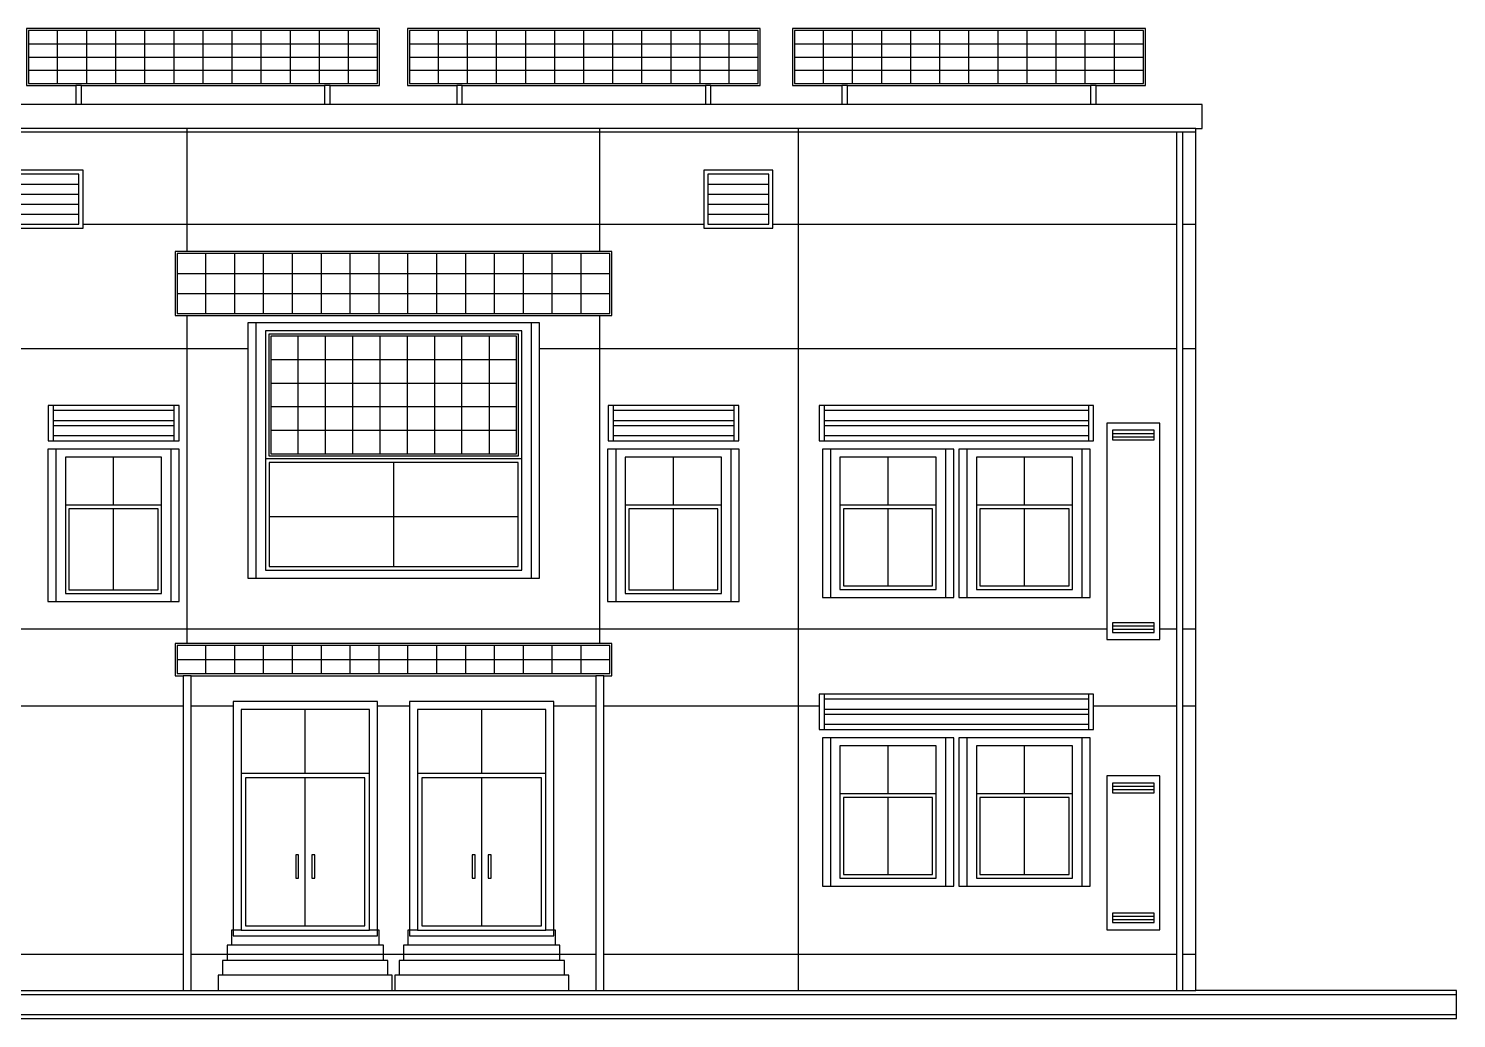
# Model space of a CAD drawing. Header units: inches. Extents: x 384.6 to 411.3, y 114.4 to 126.7.
# Drawn here: x 393.47 to 411.27, y 114.38 to 126.72 of the extents above; entities that cross this region are included whole.
import ezdxf

# ---------------------------------------------------------------- set-up
doc = ezdxf.new("R2010")
doc.units = ezdxf.units.IN
for name, color, linetype, lineweight in [('01_EXISTING_MASS', 7, 'Continuous', 25), ('02_NEW_FRAMES', 7, 'Continuous', 25), ('03_GLAZING', 7, 'Continuous', 25), ('04_EXTERNAL_SHADING', 7, 'Continuous', 25), ('05_SOLAR_PV', 7, 'Continuous', 25), ('06_VENTILATED_PANELS', 7, 'Continuous', 25), ('07_ENTRANCES', 7, 'Continuous', 25), ('08_RAINWATER', 7, 'Continuous', 25)]:
    doc.layers.add(name, color=color, linetype=linetype, lineweight=lineweight)

msp = doc.modelspace()

# ---------------------------------------------------------------- linework, layer by layer
at = {"layer": '01_EXISTING_MASS'}
for points in [[(395.45, 125.475), (392.973, 125.475)], [(395.45, 125.43), (395.45, 125.475)], [(400.596, 125.475), (395.45, 125.475)], [(395.45, 124.28), (395.45, 125.43)], [(400.596, 125.43), (400.596, 125.475)], [(403.073, 125.475), (400.596, 125.475)], [(400.596, 124.28), (400.596, 125.43)], [(403.073, 125.43), (403.073, 125.475)], [(408.023, 125.475), (403.073, 125.475)], [(403.073, 124.28), (403.073, 125.43)], [(408.023, 125.43), (408.023, 125.475)], [(408.023, 124.28), (408.023, 125.43)], [(394.153, 124.28), (395.45, 124.28)], [(395.45, 123.94), (395.45, 124.28)], [(395.45, 124.28), (400.596, 124.28)], [(400.596, 123.94), (400.596, 124.28)], [(400.596, 124.28), (401.893, 124.28)], [(402.753, 124.28), (403.073, 124.28)], [(403.073, 122.732), (403.073, 124.28)], [(403.073, 124.28), (407.783, 124.28)], [(407.863, 124.28), (408.023, 124.28)], [(408.023, 122.732), (408.023, 124.28)], [(395.45, 122.732), (395.45, 123.14)], [(400.596, 122.732), (400.596, 123.14)], [(392.973, 122.732), (395.45, 122.732)], [(395.45, 119.232), (395.45, 122.732)], [(395.45, 122.732), (396.208, 122.732)], [(399.843, 122.732), (400.596, 122.732)], [(400.596, 119.232), (400.596, 122.732)], [(400.596, 122.732), (403.073, 122.732)], [(403.073, 119.232), (403.073, 122.732)], [(403.073, 122.732), (407.783, 122.732)], [(407.863, 122.732), (408.023, 122.732)], [(408.023, 119.232), (408.023, 122.732)], [(392.973, 119.232), (395.45, 119.232)], [(395.45, 119.05), (395.45, 119.232)], [(395.45, 119.232), (400.596, 119.232)], [(400.596, 119.05), (400.596, 119.232)], [(400.596, 119.232), (403.073, 119.232)], [(403.073, 118.275), (403.073, 119.232)], [(403.073, 119.232), (406.916, 119.232)], [(407.576, 119.232), (407.783, 119.232)], [(407.863, 119.232), (408.023, 119.232)], [(408.023, 118.275), (408.023, 119.232)], [(392.973, 118.275), (395.4, 118.275)], [(395.5, 118.275), (396.023, 118.275)], [(397.823, 118.275), (398.223, 118.275)], [(400.023, 118.275), (400.546, 118.275)], [(400.646, 118.275), (403.073, 118.275)], [(403.073, 115.175), (403.073, 118.275)], [(403.073, 118.275), (403.33, 118.275)], [(406.75, 118.275), (407.783, 118.275)], [(407.863, 118.275), (408.023, 118.275)], [(408.023, 115.175), (408.023, 118.275)], [(392.973, 115.175), (395.4, 115.175)], [(395.5, 115.175), (395.948, 115.175)], [(395.948, 115.175), (397.898, 115.175)], [(397.898, 115.175), (398.148, 115.175)], [(398.148, 115.175), (400.098, 115.175)], [(400.098, 115.175), (400.546, 115.175)], [(400.646, 115.175), (403.073, 115.175)], [(403.073, 114.725), (403.073, 115.175)], [(403.073, 115.175), (407.783, 115.175)], [(407.863, 115.175), (408.023, 115.175)], [(408.023, 114.725), (408.023, 115.175)], [(384.574, 114.675), (411.273, 114.675)], [(392.973, 114.725), (395.4, 114.725)], [(395.5, 114.725), (395.838, 114.725)], [(395.838, 114.725), (398.008, 114.725)], [(398.008, 114.725), (398.038, 114.725)], [(398.038, 114.725), (400.208, 114.725)], [(400.208, 114.725), (400.546, 114.725)], [(400.646, 114.725), (403.073, 114.725)], [(403.073, 114.725), (407.783, 114.725)], [(407.863, 114.725), (408.023, 114.725)], [(411.273, 114.675), (411.273, 114.725), (408.023, 114.725)], [(411.273, 114.425), (411.273, 114.675)], [(384.574, 114.425), (411.273, 114.425)], [(384.574, 114.425), (384.574, 114.375), (411.273, 114.375), (411.273, 114.425)]]:
    msp.add_lwpolyline(points, dxfattribs=at)
at = {"layer": '02_NEW_FRAMES'}
for points in [[(394.065, 125.771), (392.435, 125.771)], [(394.135, 125.771), (394.065, 125.771)], [(397.165, 125.771), (394.135, 125.771)], [(397.235, 125.771), (397.165, 125.771)], [(398.811, 125.771), (397.235, 125.771)], [(398.881, 125.771), (398.811, 125.771)], [(401.911, 125.771), (398.881, 125.771)], [(401.981, 125.771), (401.911, 125.771)], [(403.611, 125.771), (401.981, 125.771)], [(403.681, 125.771), (403.611, 125.771)], [(406.711, 125.771), (403.681, 125.771)], [(406.781, 125.771), (406.711, 125.771)], [(408.023, 125.475), (408.103, 125.475), (408.103, 125.771), (406.781, 125.771)], [(394.153, 124.28), (394.153, 124.953), (393.293, 124.953), (393.293, 124.28)], [(402.753, 124.28), (402.753, 124.953), (401.893, 124.953), (401.893, 124.28)], [(393.293, 124.28), (393.293, 124.23), (394.153, 124.23), (394.153, 124.28)], [(401.893, 124.28), (401.893, 124.23), (402.753, 124.23), (402.753, 124.28)], [(396.308, 123.05), (396.308, 119.866)], [(399.743, 123.05), (396.308, 123.05)], [(399.743, 119.866), (399.743, 123.05)], [(399.623, 121.353), (399.623, 122.95), (396.428, 122.95), (396.428, 121.353)], [(393.813, 121.475), (393.813, 119.575)], [(395.253, 121.475), (393.813, 121.475)], [(395.253, 119.575), (395.253, 121.475)], [(400.793, 121.475), (400.793, 119.575)], [(402.233, 121.475), (400.793, 121.475)], [(402.233, 119.575), (402.233, 121.475)], [(403.469, 121.475), (403.469, 119.625)], [(404.909, 121.475), (403.469, 121.475)], [(404.909, 119.625), (404.909, 121.475)], [(405.169, 121.475), (405.169, 119.625)], [(406.609, 121.475), (405.169, 121.475)], [(406.609, 119.625), (406.609, 121.475)], [(394.533, 121.375), (393.933, 121.375), (393.933, 120.775)], [(394.533, 120.775), (394.533, 121.375)], [(395.133, 120.775), (395.133, 121.375), (394.533, 121.375)], [(399.623, 121.353), (396.428, 121.353)], [(401.513, 121.375), (400.913, 121.375), (400.913, 120.775)], [(401.513, 120.775), (401.513, 121.375)], [(402.113, 120.775), (402.113, 121.375), (401.513, 121.375)], [(404.189, 121.375), (403.589, 121.375), (403.589, 120.775)], [(404.189, 120.775), (404.189, 121.375)], [(404.789, 120.775), (404.789, 121.375), (404.189, 121.375)], [(405.889, 121.375), (405.289, 121.375), (405.289, 120.775)], [(405.889, 120.775), (405.889, 121.375)], [(406.489, 120.775), (406.489, 121.375), (405.889, 121.375)], [(394.533, 120.775), (393.933, 120.775)], [(395.133, 120.775), (394.533, 120.775)], [(401.513, 120.775), (400.913, 120.775)], [(402.113, 120.775), (401.513, 120.775)], [(404.189, 120.775), (403.589, 120.775)], [(404.789, 120.775), (404.189, 120.775)], [(405.889, 120.775), (405.289, 120.775)], [(406.489, 120.775), (405.889, 120.775)], [(396.308, 119.866), (399.743, 119.866)], [(403.469, 119.625), (404.909, 119.625)], [(405.169, 119.625), (406.609, 119.625)], [(393.813, 119.575), (395.253, 119.575)], [(400.793, 119.575), (402.233, 119.575)], [(396.923, 118.229), (396.123, 118.229), (396.123, 117.429)], [(396.923, 117.429), (396.923, 118.229)], [(397.723, 117.429), (397.723, 118.229), (396.923, 118.229)], [(399.123, 118.229), (398.323, 118.229), (398.323, 117.429)], [(399.123, 117.429), (399.123, 118.229)], [(399.923, 117.429), (399.923, 118.229), (399.123, 118.229)], [(403.469, 117.875), (403.469, 116.025)], [(404.909, 117.875), (403.469, 117.875)], [(404.909, 116.025), (404.909, 117.875)], [(405.169, 117.875), (405.169, 116.025)], [(406.609, 117.875), (405.169, 117.875)], [(406.609, 116.025), (406.609, 117.875)], [(404.189, 117.775), (403.589, 117.775), (403.589, 117.175)], [(404.189, 117.175), (404.189, 117.775)], [(404.789, 117.175), (404.789, 117.775), (404.189, 117.775)], [(405.889, 117.775), (405.289, 117.775), (405.289, 117.175)], [(405.889, 117.175), (405.889, 117.775)], [(406.489, 117.175), (406.489, 117.775), (405.889, 117.775)], [(396.923, 117.429), (396.123, 117.429)], [(397.723, 117.429), (396.923, 117.429)], [(399.123, 117.429), (398.323, 117.429)], [(399.923, 117.429), (399.123, 117.429)], [(404.189, 117.175), (403.589, 117.175)], [(404.789, 117.175), (404.189, 117.175)], [(405.889, 117.175), (405.289, 117.175)], [(406.489, 117.175), (405.889, 117.175)], [(403.469, 116.025), (404.909, 116.025)], [(405.169, 116.025), (406.609, 116.025)]]:
    msp.add_lwpolyline(points, dxfattribs=at)
at = {"layer": '03_GLAZING'}
for points in [[(396.428, 121.353), (396.428, 119.966), (399.623, 119.966), (399.623, 121.353)], [(398.026, 121.308), (396.473, 121.308), (396.473, 120.633)], [(398.026, 120.633), (398.026, 121.308)], [(399.578, 120.633), (399.578, 121.308), (398.026, 121.308)], [(393.933, 120.775), (393.933, 119.675), (395.133, 119.675), (395.133, 120.775)], [(394.533, 120.73), (393.978, 120.73), (393.978, 119.72), (394.533, 119.72)], [(394.533, 119.72), (395.088, 119.72), (395.088, 120.73), (394.533, 120.73)], [(394.533, 119.72), (394.533, 120.73)], [(400.913, 120.775), (400.913, 119.675), (402.113, 119.675), (402.113, 120.775)], [(401.513, 120.73), (400.958, 120.73), (400.958, 119.72), (401.513, 119.72)], [(401.513, 119.72), (402.068, 119.72), (402.068, 120.73), (401.513, 120.73)], [(401.513, 119.72), (401.513, 120.73)], [(403.589, 120.775), (403.589, 119.725), (404.789, 119.725), (404.789, 120.775)], [(404.189, 120.73), (403.634, 120.73), (403.634, 119.77), (404.189, 119.77)], [(404.189, 119.77), (404.744, 119.77), (404.744, 120.73), (404.189, 120.73)], [(404.189, 119.77), (404.189, 120.73)], [(405.289, 120.775), (405.289, 119.725), (406.489, 119.725), (406.489, 120.775)], [(405.889, 120.73), (405.334, 120.73), (405.334, 119.77), (405.889, 119.77)], [(405.889, 119.77), (406.444, 119.77), (406.444, 120.73), (405.889, 120.73)], [(405.889, 119.77), (405.889, 120.73)], [(396.473, 120.633), (398.026, 120.633)], [(396.473, 120.633), (396.473, 120.011), (398.026, 120.011)], [(398.026, 120.011), (399.578, 120.011), (399.578, 120.633)], [(398.026, 120.011), (398.026, 120.633)], [(398.026, 120.633), (399.578, 120.633)], [(396.923, 117.374), (396.178, 117.374), (396.178, 115.53), (396.923, 115.53)], [(396.923, 115.53), (397.668, 115.53), (397.668, 117.374), (396.923, 117.374)], [(396.923, 115.53), (396.923, 117.374)], [(399.123, 117.374), (398.378, 117.374), (398.378, 115.53), (399.123, 115.53)], [(399.123, 115.53), (399.868, 115.53), (399.868, 117.374), (399.123, 117.374)], [(399.123, 115.53), (399.123, 117.374)], [(403.589, 117.175), (403.589, 116.125), (404.789, 116.125), (404.789, 117.175)], [(404.189, 117.13), (403.634, 117.13), (403.634, 116.17), (404.189, 116.17)], [(404.189, 116.17), (404.744, 116.17), (404.744, 117.13), (404.189, 117.13)], [(404.189, 116.17), (404.189, 117.13)], [(405.289, 117.175), (405.289, 116.125), (406.489, 116.125), (406.489, 117.175)], [(405.889, 117.13), (405.334, 117.13), (405.334, 116.17), (405.889, 116.17)], [(405.889, 116.17), (406.444, 116.17), (406.444, 117.13), (405.889, 117.13)], [(405.889, 116.17), (405.889, 117.13)]]:
    msp.add_lwpolyline(points, dxfattribs=at)
at = {"layer": '04_EXTERNAL_SHADING'}
for points in [[(394.065, 126.01), (394.065, 125.771)], [(394.135, 126.01), (394.065, 126.01)], [(394.135, 125.771), (394.135, 126.01)], [(397.165, 126.01), (397.165, 125.771)], [(397.235, 126.01), (397.165, 126.01)], [(397.235, 125.771), (397.235, 126.01)], [(398.811, 126.01), (398.811, 125.771)], [(398.881, 126.01), (398.811, 126.01)], [(398.881, 125.771), (398.881, 126.01)], [(401.911, 126.01), (401.911, 125.771)], [(401.981, 126.01), (401.911, 126.01)], [(401.981, 125.771), (401.981, 126.01)], [(403.611, 126.01), (403.611, 125.771)], [(403.681, 126.01), (403.611, 126.01)], [(403.681, 125.771), (403.681, 126.01)], [(406.711, 126.01), (406.711, 125.771)], [(406.781, 126.01), (406.711, 126.01)], [(406.781, 125.771), (406.781, 126.01)], [(396.308, 123.05), (396.208, 123.05), (396.208, 122.732)], [(399.843, 122.732), (399.843, 123.05), (399.743, 123.05)], [(396.208, 122.732), (396.208, 119.866), (396.308, 119.866)], [(399.743, 119.866), (399.843, 119.866), (399.843, 122.732)], [(393.785, 122.02), (393.72, 122.02), (393.72, 121.58), (393.785, 121.58)], [(393.785, 121.96), (393.785, 122.02)], [(395.285, 122.02), (393.785, 122.02)], [(393.785, 121.83), (393.785, 121.96)], [(393.785, 121.96), (395.285, 121.96)], [(395.285, 121.58), (395.35, 121.58), (395.35, 122.02), (395.285, 122.02)], [(395.285, 122.02), (395.285, 121.96)], [(395.285, 121.96), (395.285, 121.83)], [(400.765, 122.02), (400.7, 122.02), (400.7, 121.58), (400.765, 121.58)], [(400.765, 121.96), (400.765, 122.02)], [(402.265, 122.02), (400.765, 122.02)], [(400.765, 121.83), (400.765, 121.96)], [(400.765, 121.96), (402.265, 121.96)], [(402.265, 121.58), (402.33, 121.58), (402.33, 122.02), (402.265, 122.02)], [(402.265, 122.02), (402.265, 121.96)], [(402.265, 121.96), (402.265, 121.83)], [(403.395, 122.02), (403.33, 122.02), (403.33, 121.58), (403.395, 121.58)], [(403.395, 121.96), (403.395, 122.02)], [(406.685, 122.02), (403.395, 122.02)], [(403.395, 121.83), (403.395, 121.96)], [(403.395, 121.96), (406.685, 121.96)], [(406.685, 121.58), (406.75, 121.58), (406.75, 122.02), (406.685, 122.02)], [(406.685, 122.02), (406.685, 121.96)], [(406.685, 121.96), (406.685, 121.83)], [(393.785, 121.77), (393.785, 121.83)], [(395.285, 121.83), (393.785, 121.83)], [(393.785, 121.64), (393.785, 121.77)], [(393.785, 121.77), (395.285, 121.77)], [(395.285, 121.83), (395.285, 121.77)], [(395.285, 121.77), (395.285, 121.64)], [(400.765, 121.77), (400.765, 121.83)], [(402.265, 121.83), (400.765, 121.83)], [(400.765, 121.64), (400.765, 121.77)], [(400.765, 121.77), (402.265, 121.77)], [(402.265, 121.83), (402.265, 121.77)], [(402.265, 121.77), (402.265, 121.64)], [(403.395, 121.77), (403.395, 121.83)], [(406.685, 121.83), (403.395, 121.83)], [(403.395, 121.64), (403.395, 121.77)], [(403.395, 121.77), (406.685, 121.77)], [(406.685, 121.83), (406.685, 121.77)], [(406.685, 121.77), (406.685, 121.64)], [(393.785, 121.58), (393.785, 121.64)], [(395.285, 121.64), (393.785, 121.64)], [(393.785, 121.58), (395.285, 121.58)], [(395.285, 121.64), (395.285, 121.58)], [(400.765, 121.58), (400.765, 121.64)], [(402.265, 121.64), (400.765, 121.64)], [(400.765, 121.58), (402.265, 121.58)], [(402.265, 121.64), (402.265, 121.58)], [(403.395, 121.58), (403.395, 121.64)], [(406.685, 121.64), (403.395, 121.64)], [(403.395, 121.58), (406.685, 121.58)], [(406.685, 121.64), (406.685, 121.58)], [(393.813, 121.475), (393.713, 121.475), (393.713, 119.575), (393.813, 119.575)], [(395.253, 119.575), (395.353, 119.575), (395.353, 121.475), (395.253, 121.475)], [(400.793, 121.475), (400.693, 121.475), (400.693, 119.575), (400.793, 119.575)], [(402.233, 119.575), (402.333, 119.575), (402.333, 121.475), (402.233, 121.475)], [(403.469, 121.475), (403.369, 121.475), (403.369, 119.625), (403.469, 119.625)], [(404.909, 119.625), (405.009, 119.625), (405.009, 121.475), (404.909, 121.475)], [(405.169, 121.475), (405.069, 121.475), (405.069, 119.625), (405.169, 119.625)], [(406.609, 119.625), (406.709, 119.625), (406.709, 121.475), (406.609, 121.475)], [(395.4, 118.65), (395.4, 118.275)], [(395.5, 118.65), (395.4, 118.65)], [(395.5, 118.275), (395.5, 118.65)], [(400.546, 118.65), (400.546, 118.275)], [(400.646, 118.65), (400.546, 118.65)], [(400.646, 118.275), (400.646, 118.65)], [(403.395, 118.42), (403.33, 118.42), (403.33, 118.275)], [(403.395, 118.36), (403.395, 118.42)], [(406.685, 118.42), (403.395, 118.42)], [(406.685, 118.42), (406.685, 118.36)], [(406.75, 118.275), (406.75, 118.42), (406.685, 118.42)], [(395.4, 118.275), (395.4, 115.175)], [(395.5, 115.175), (395.5, 118.275)], [(400.546, 118.275), (400.546, 115.175)], [(400.646, 115.175), (400.646, 118.275)], [(403.33, 118.275), (403.33, 117.98), (403.395, 117.98)], [(403.395, 118.23), (403.395, 118.36)], [(403.395, 118.36), (406.685, 118.36)], [(403.395, 118.17), (403.395, 118.23)], [(406.685, 118.23), (403.395, 118.23)], [(406.685, 118.36), (406.685, 118.23)], [(406.685, 117.98), (406.75, 117.98), (406.75, 118.275)], [(406.685, 118.23), (406.685, 118.17)], [(403.395, 118.04), (403.395, 118.17)], [(403.395, 118.17), (406.685, 118.17)], [(403.395, 117.98), (403.395, 118.04)], [(406.685, 118.04), (403.395, 118.04)], [(406.685, 118.17), (406.685, 118.04)], [(406.685, 118.04), (406.685, 117.98)], [(403.469, 117.875), (403.369, 117.875), (403.369, 116.025), (403.469, 116.025)], [(403.395, 117.98), (406.685, 117.98)], [(404.909, 116.025), (405.009, 116.025), (405.009, 117.875), (404.909, 117.875)], [(405.169, 117.875), (405.069, 117.875), (405.069, 116.025), (405.169, 116.025)], [(406.609, 116.025), (406.709, 116.025), (406.709, 117.875), (406.609, 117.875)], [(395.4, 115.175), (395.4, 114.725)], [(395.5, 114.725), (395.5, 115.175)], [(400.546, 115.175), (400.546, 114.725)], [(400.646, 114.725), (400.646, 115.175)], [(395.4, 114.725), (395.5, 114.725)], [(400.546, 114.725), (400.646, 114.725)]]:
    msp.add_lwpolyline(points, dxfattribs=at)
at = {"layer": '05_SOLAR_PV'}
for points in [[(397.235, 126.01), (397.85, 126.01), (397.85, 126.72), (393.45, 126.72), (393.45, 126.01), (394.065, 126.01)], [(393.837, 126.695), (393.475, 126.695), (393.475, 126.53)], [(393.837, 126.53), (393.837, 126.695)], [(394.2, 126.695), (393.837, 126.695)], [(394.2, 126.53), (394.2, 126.695)], [(394.562, 126.695), (394.2, 126.695)], [(394.562, 126.53), (394.562, 126.695)], [(394.925, 126.695), (394.562, 126.695)], [(394.925, 126.53), (394.925, 126.695)], [(395.288, 126.695), (394.925, 126.695)], [(395.288, 126.53), (395.288, 126.695)], [(395.65, 126.695), (395.288, 126.695)], [(395.65, 126.53), (395.65, 126.695)], [(396.012, 126.695), (395.65, 126.695)], [(396.012, 126.53), (396.012, 126.695)], [(396.375, 126.695), (396.012, 126.695)], [(396.375, 126.53), (396.375, 126.695)], [(396.738, 126.695), (396.375, 126.695)], [(396.738, 126.53), (396.738, 126.695)], [(397.1, 126.695), (396.738, 126.695)], [(397.1, 126.53), (397.1, 126.695)], [(397.462, 126.695), (397.1, 126.695)], [(397.462, 126.53), (397.462, 126.695)], [(397.825, 126.53), (397.825, 126.695), (397.462, 126.695)], [(401.981, 126.01), (402.596, 126.01), (402.596, 126.72), (398.196, 126.72), (398.196, 126.01), (398.811, 126.01)], [(398.584, 126.695), (398.221, 126.695), (398.221, 126.53)], [(398.584, 126.53), (398.584, 126.695)], [(398.946, 126.695), (398.584, 126.695)], [(398.946, 126.53), (398.946, 126.695)], [(399.309, 126.695), (398.946, 126.695)], [(399.309, 126.53), (399.309, 126.695)], [(399.671, 126.695), (399.309, 126.695)], [(399.671, 126.53), (399.671, 126.695)], [(400.034, 126.695), (399.671, 126.695)], [(400.034, 126.53), (400.034, 126.695)], [(400.396, 126.695), (400.034, 126.695)], [(400.396, 126.53), (400.396, 126.695)], [(400.759, 126.695), (400.396, 126.695)], [(400.759, 126.53), (400.759, 126.695)], [(401.121, 126.695), (400.759, 126.695)], [(401.121, 126.53), (401.121, 126.695)], [(401.484, 126.695), (401.121, 126.695)], [(401.484, 126.53), (401.484, 126.695)], [(401.846, 126.695), (401.484, 126.695)], [(401.846, 126.53), (401.846, 126.695)], [(402.209, 126.695), (401.846, 126.695)], [(402.209, 126.53), (402.209, 126.695)], [(402.571, 126.53), (402.571, 126.695), (402.209, 126.695)], [(406.781, 126.01), (407.396, 126.01), (407.396, 126.72), (402.996, 126.72), (402.996, 126.01), (403.611, 126.01)], [(403.384, 126.695), (403.021, 126.695), (403.021, 126.53)], [(403.384, 126.53), (403.384, 126.695)], [(403.746, 126.695), (403.384, 126.695)], [(403.746, 126.53), (403.746, 126.695)], [(404.109, 126.695), (403.746, 126.695)], [(404.109, 126.53), (404.109, 126.695)], [(404.471, 126.695), (404.109, 126.695)], [(404.471, 126.53), (404.471, 126.695)], [(404.834, 126.695), (404.471, 126.695)], [(404.834, 126.53), (404.834, 126.695)], [(405.196, 126.695), (404.834, 126.695)], [(405.196, 126.53), (405.196, 126.695)], [(405.559, 126.695), (405.196, 126.695)], [(405.559, 126.53), (405.559, 126.695)], [(405.921, 126.695), (405.559, 126.695)], [(405.921, 126.53), (405.921, 126.695)], [(406.284, 126.695), (405.921, 126.695)], [(406.284, 126.53), (406.284, 126.695)], [(406.646, 126.695), (406.284, 126.695)], [(406.646, 126.53), (406.646, 126.695)], [(407.009, 126.695), (406.646, 126.695)], [(407.009, 126.53), (407.009, 126.695)], [(407.371, 126.53), (407.371, 126.695), (407.009, 126.695)], [(393.475, 126.53), (393.475, 126.365)], [(393.475, 126.53), (393.837, 126.53)], [(393.837, 126.365), (393.837, 126.53)], [(393.837, 126.53), (394.2, 126.53)], [(394.2, 126.365), (394.2, 126.53)], [(394.2, 126.53), (394.562, 126.53)], [(394.562, 126.365), (394.562, 126.53)], [(394.562, 126.53), (394.925, 126.53)], [(394.925, 126.365), (394.925, 126.53)], [(394.925, 126.53), (395.288, 126.53)], [(395.288, 126.365), (395.288, 126.53)], [(395.288, 126.53), (395.65, 126.53)], [(395.65, 126.365), (395.65, 126.53)], [(395.65, 126.53), (396.012, 126.53)], [(396.012, 126.365), (396.012, 126.53)], [(396.012, 126.53), (396.375, 126.53)], [(396.375, 126.365), (396.375, 126.53)], [(396.375, 126.53), (396.738, 126.53)], [(396.738, 126.365), (396.738, 126.53)], [(396.738, 126.53), (397.1, 126.53)], [(397.1, 126.365), (397.1, 126.53)], [(397.1, 126.53), (397.462, 126.53)], [(397.462, 126.365), (397.462, 126.53)], [(397.462, 126.53), (397.825, 126.53)], [(397.825, 126.365), (397.825, 126.53)], [(398.221, 126.53), (398.221, 126.365)], [(398.221, 126.53), (398.584, 126.53)], [(398.584, 126.365), (398.584, 126.53)], [(398.584, 126.53), (398.946, 126.53)], [(398.946, 126.365), (398.946, 126.53)], [(398.946, 126.53), (399.309, 126.53)], [(399.309, 126.365), (399.309, 126.53)], [(399.309, 126.53), (399.671, 126.53)], [(399.671, 126.365), (399.671, 126.53)], [(399.671, 126.53), (400.034, 126.53)], [(400.034, 126.365), (400.034, 126.53)], [(400.034, 126.53), (400.396, 126.53)], [(400.396, 126.365), (400.396, 126.53)], [(400.396, 126.53), (400.759, 126.53)], [(400.759, 126.365), (400.759, 126.53)], [(400.759, 126.53), (401.121, 126.53)], [(401.121, 126.365), (401.121, 126.53)], [(401.121, 126.53), (401.484, 126.53)], [(401.484, 126.365), (401.484, 126.53)], [(401.484, 126.53), (401.846, 126.53)], [(401.846, 126.365), (401.846, 126.53)], [(401.846, 126.53), (402.209, 126.53)], [(402.209, 126.365), (402.209, 126.53)], [(402.209, 126.53), (402.571, 126.53)], [(402.571, 126.365), (402.571, 126.53)], [(403.021, 126.53), (403.021, 126.365)], [(403.021, 126.53), (403.384, 126.53)], [(403.384, 126.365), (403.384, 126.53)], [(403.384, 126.53), (403.746, 126.53)], [(403.746, 126.365), (403.746, 126.53)], [(403.746, 126.53), (404.109, 126.53)], [(404.109, 126.365), (404.109, 126.53)], [(404.109, 126.53), (404.471, 126.53)], [(404.471, 126.365), (404.471, 126.53)], [(404.471, 126.53), (404.834, 126.53)], [(404.834, 126.365), (404.834, 126.53)], [(404.834, 126.53), (405.196, 126.53)], [(405.196, 126.365), (405.196, 126.53)], [(405.196, 126.53), (405.559, 126.53)], [(405.559, 126.365), (405.559, 126.53)], [(405.559, 126.53), (405.921, 126.53)], [(405.921, 126.365), (405.921, 126.53)], [(405.921, 126.53), (406.284, 126.53)], [(406.284, 126.365), (406.284, 126.53)], [(406.284, 126.53), (406.646, 126.53)], [(406.646, 126.365), (406.646, 126.53)], [(406.646, 126.53), (407.009, 126.53)], [(407.009, 126.365), (407.009, 126.53)], [(407.009, 126.53), (407.371, 126.53)], [(407.371, 126.365), (407.371, 126.53)], [(393.475, 126.365), (393.475, 126.2)], [(393.475, 126.365), (393.837, 126.365)], [(393.475, 126.2), (393.837, 126.2)], [(393.475, 126.2), (393.475, 126.035), (393.837, 126.035)], [(393.837, 126.2), (393.837, 126.365)], [(393.837, 126.365), (394.2, 126.365)], [(393.837, 126.035), (393.837, 126.2)], [(393.837, 126.2), (394.2, 126.2)], [(394.2, 126.2), (394.2, 126.365)], [(394.2, 126.365), (394.562, 126.365)], [(394.2, 126.035), (394.2, 126.2)], [(394.2, 126.2), (394.562, 126.2)], [(394.562, 126.2), (394.562, 126.365)], [(394.562, 126.365), (394.925, 126.365)], [(394.562, 126.035), (394.562, 126.2)], [(394.562, 126.2), (394.925, 126.2)], [(394.925, 126.2), (394.925, 126.365)], [(394.925, 126.365), (395.288, 126.365)], [(394.925, 126.035), (394.925, 126.2)], [(394.925, 126.2), (395.288, 126.2)], [(395.288, 126.2), (395.288, 126.365)], [(395.288, 126.365), (395.65, 126.365)], [(395.288, 126.035), (395.288, 126.2)], [(395.288, 126.2), (395.65, 126.2)], [(395.65, 126.2), (395.65, 126.365)], [(395.65, 126.365), (396.012, 126.365)], [(395.65, 126.035), (395.65, 126.2)], [(395.65, 126.2), (396.012, 126.2)], [(396.012, 126.2), (396.012, 126.365)], [(396.012, 126.365), (396.375, 126.365)], [(396.012, 126.035), (396.012, 126.2)], [(396.012, 126.2), (396.375, 126.2)], [(396.375, 126.2), (396.375, 126.365)], [(396.375, 126.365), (396.738, 126.365)], [(396.375, 126.035), (396.375, 126.2)], [(396.375, 126.2), (396.738, 126.2)], [(396.738, 126.2), (396.738, 126.365)], [(396.738, 126.365), (397.1, 126.365)], [(396.738, 126.035), (396.738, 126.2)], [(396.738, 126.2), (397.1, 126.2)], [(397.1, 126.2), (397.1, 126.365)], [(397.1, 126.365), (397.462, 126.365)], [(397.1, 126.035), (397.1, 126.2)], [(397.1, 126.2), (397.462, 126.2)], [(397.462, 126.2), (397.462, 126.365)], [(397.462, 126.365), (397.825, 126.365)], [(397.462, 126.035), (397.825, 126.035), (397.825, 126.2)], [(397.462, 126.035), (397.462, 126.2)], [(397.462, 126.2), (397.825, 126.2)], [(397.825, 126.2), (397.825, 126.365)], [(398.221, 126.365), (398.221, 126.2)], [(398.221, 126.365), (398.584, 126.365)], [(398.221, 126.2), (398.584, 126.2)], [(398.221, 126.2), (398.221, 126.035), (398.584, 126.035)], [(398.584, 126.2), (398.584, 126.365)], [(398.584, 126.365), (398.946, 126.365)], [(398.584, 126.035), (398.584, 126.2)], [(398.584, 126.2), (398.946, 126.2)], [(398.946, 126.2), (398.946, 126.365)], [(398.946, 126.365), (399.309, 126.365)], [(398.946, 126.035), (398.946, 126.2)], [(398.946, 126.2), (399.309, 126.2)], [(399.309, 126.2), (399.309, 126.365)], [(399.309, 126.365), (399.671, 126.365)], [(399.309, 126.035), (399.309, 126.2)], [(399.309, 126.2), (399.671, 126.2)], [(399.671, 126.2), (399.671, 126.365)], [(399.671, 126.365), (400.034, 126.365)], [(399.671, 126.035), (399.671, 126.2)], [(399.671, 126.2), (400.034, 126.2)], [(400.034, 126.2), (400.034, 126.365)], [(400.034, 126.365), (400.396, 126.365)], [(400.034, 126.035), (400.034, 126.2)], [(400.034, 126.2), (400.396, 126.2)], [(400.396, 126.2), (400.396, 126.365)], [(400.396, 126.365), (400.759, 126.365)], [(400.396, 126.035), (400.396, 126.2)], [(400.396, 126.2), (400.759, 126.2)], [(400.759, 126.2), (400.759, 126.365)], [(400.759, 126.365), (401.121, 126.365)], [(400.759, 126.035), (400.759, 126.2)], [(400.759, 126.2), (401.121, 126.2)], [(401.121, 126.2), (401.121, 126.365)], [(401.121, 126.365), (401.484, 126.365)], [(401.121, 126.035), (401.121, 126.2)], [(401.121, 126.2), (401.484, 126.2)], [(401.484, 126.2), (401.484, 126.365)], [(401.484, 126.365), (401.846, 126.365)], [(401.484, 126.035), (401.484, 126.2)], [(401.484, 126.2), (401.846, 126.2)], [(401.846, 126.2), (401.846, 126.365)], [(401.846, 126.365), (402.209, 126.365)], [(401.846, 126.035), (401.846, 126.2)], [(401.846, 126.2), (402.209, 126.2)], [(402.209, 126.2), (402.209, 126.365)], [(402.209, 126.365), (402.571, 126.365)], [(402.209, 126.035), (402.571, 126.035), (402.571, 126.2)], [(402.209, 126.035), (402.209, 126.2)], [(402.209, 126.2), (402.571, 126.2)], [(402.571, 126.2), (402.571, 126.365)], [(403.021, 126.365), (403.021, 126.2)], [(403.021, 126.365), (403.384, 126.365)], [(403.021, 126.2), (403.384, 126.2)], [(403.021, 126.2), (403.021, 126.035), (403.384, 126.035)], [(403.384, 126.2), (403.384, 126.365)], [(403.384, 126.365), (403.746, 126.365)], [(403.384, 126.035), (403.384, 126.2)], [(403.384, 126.2), (403.746, 126.2)], [(403.746, 126.2), (403.746, 126.365)], [(403.746, 126.365), (404.109, 126.365)], [(403.746, 126.035), (403.746, 126.2)], [(403.746, 126.2), (404.109, 126.2)], [(404.109, 126.2), (404.109, 126.365)], [(404.109, 126.365), (404.471, 126.365)], [(404.109, 126.035), (404.109, 126.2)], [(404.109, 126.2), (404.471, 126.2)], [(404.471, 126.2), (404.471, 126.365)], [(404.471, 126.365), (404.834, 126.365)], [(404.471, 126.035), (404.471, 126.2)], [(404.471, 126.2), (404.834, 126.2)], [(404.834, 126.2), (404.834, 126.365)], [(404.834, 126.365), (405.196, 126.365)], [(404.834, 126.035), (404.834, 126.2)], [(404.834, 126.2), (405.196, 126.2)], [(405.196, 126.2), (405.196, 126.365)], [(405.196, 126.365), (405.559, 126.365)], [(405.196, 126.035), (405.196, 126.2)], [(405.196, 126.2), (405.559, 126.2)], [(405.559, 126.2), (405.559, 126.365)], [(405.559, 126.365), (405.921, 126.365)], [(405.559, 126.035), (405.559, 126.2)], [(405.559, 126.2), (405.921, 126.2)], [(405.921, 126.2), (405.921, 126.365)], [(405.921, 126.365), (406.284, 126.365)], [(405.921, 126.035), (405.921, 126.2)], [(405.921, 126.2), (406.284, 126.2)], [(406.284, 126.2), (406.284, 126.365)], [(406.284, 126.365), (406.646, 126.365)], [(406.284, 126.035), (406.284, 126.2)], [(406.284, 126.2), (406.646, 126.2)], [(406.646, 126.2), (406.646, 126.365)], [(406.646, 126.365), (407.009, 126.365)], [(406.646, 126.035), (406.646, 126.2)], [(406.646, 126.2), (407.009, 126.2)], [(407.009, 126.2), (407.009, 126.365)], [(407.009, 126.365), (407.371, 126.365)], [(407.009, 126.035), (407.371, 126.035), (407.371, 126.2)], [(407.009, 126.035), (407.009, 126.2)], [(407.009, 126.2), (407.371, 126.2)], [(407.371, 126.2), (407.371, 126.365)], [(393.837, 126.035), (394.2, 126.035)], [(394.2, 126.035), (394.562, 126.035)], [(394.562, 126.035), (394.925, 126.035)], [(394.925, 126.035), (395.288, 126.035)], [(395.288, 126.035), (395.65, 126.035)], [(395.65, 126.035), (396.012, 126.035)], [(396.012, 126.035), (396.375, 126.035)], [(396.375, 126.035), (396.738, 126.035)], [(396.738, 126.035), (397.1, 126.035)], [(397.1, 126.035), (397.462, 126.035)], [(398.584, 126.035), (398.946, 126.035)], [(398.946, 126.035), (399.309, 126.035)], [(399.309, 126.035), (399.671, 126.035)], [(399.671, 126.035), (400.034, 126.035)], [(400.034, 126.035), (400.396, 126.035)], [(400.396, 126.035), (400.759, 126.035)], [(400.759, 126.035), (401.121, 126.035)], [(401.121, 126.035), (401.484, 126.035)], [(401.484, 126.035), (401.846, 126.035)], [(401.846, 126.035), (402.209, 126.035)], [(403.384, 126.035), (403.746, 126.035)], [(403.746, 126.035), (404.109, 126.035)], [(404.109, 126.035), (404.471, 126.035)], [(404.471, 126.035), (404.834, 126.035)], [(404.834, 126.035), (405.196, 126.035)], [(405.196, 126.035), (405.559, 126.035)], [(405.559, 126.035), (405.921, 126.035)], [(405.921, 126.035), (406.284, 126.035)], [(406.284, 126.035), (406.646, 126.035)], [(406.646, 126.035), (407.009, 126.035)], [(394.135, 126.01), (397.165, 126.01)], [(398.881, 126.01), (401.911, 126.01)], [(403.681, 126.01), (406.711, 126.01)], [(395.45, 123.94), (395.3, 123.94), (395.3, 123.14), (395.45, 123.14)], [(395.685, 123.915), (395.325, 123.915), (395.325, 123.665)], [(400.596, 123.94), (395.45, 123.94)], [(395.685, 123.665), (395.685, 123.915)], [(396.045, 123.915), (395.685, 123.915)], [(396.045, 123.665), (396.045, 123.915)], [(396.404, 123.915), (396.045, 123.915)], [(396.404, 123.665), (396.404, 123.915)], [(396.764, 123.915), (396.404, 123.915)], [(396.764, 123.665), (396.764, 123.915)], [(397.124, 123.915), (396.764, 123.915)], [(397.124, 123.665), (397.124, 123.915)], [(397.484, 123.915), (397.124, 123.915)], [(397.484, 123.665), (397.484, 123.915)], [(397.843, 123.915), (397.484, 123.915)], [(397.843, 123.665), (397.843, 123.915)], [(398.203, 123.915), (397.843, 123.915)], [(398.203, 123.665), (398.203, 123.915)], [(398.563, 123.915), (398.203, 123.915)], [(398.563, 123.665), (398.563, 123.915)], [(398.923, 123.915), (398.563, 123.915)], [(398.923, 123.665), (398.923, 123.915)], [(399.282, 123.915), (398.923, 123.915)], [(399.282, 123.665), (399.282, 123.915)], [(399.642, 123.915), (399.282, 123.915)], [(399.642, 123.665), (399.642, 123.915)], [(400.002, 123.915), (399.642, 123.915)], [(400.002, 123.665), (400.002, 123.915)], [(400.362, 123.915), (400.002, 123.915)], [(400.362, 123.665), (400.362, 123.915)], [(400.721, 123.665), (400.721, 123.915), (400.362, 123.915)], [(400.596, 123.14), (400.746, 123.14), (400.746, 123.94), (400.596, 123.94)], [(395.325, 123.665), (395.325, 123.415)], [(395.325, 123.665), (395.685, 123.665)], [(395.685, 123.415), (395.685, 123.665)], [(395.685, 123.665), (396.045, 123.665)], [(396.045, 123.415), (396.045, 123.665)], [(396.045, 123.665), (396.404, 123.665)], [(396.404, 123.415), (396.404, 123.665)], [(396.404, 123.665), (396.764, 123.665)], [(396.764, 123.415), (396.764, 123.665)], [(396.764, 123.665), (397.124, 123.665)], [(397.124, 123.415), (397.124, 123.665)], [(397.124, 123.665), (397.484, 123.665)], [(397.484, 123.415), (397.484, 123.665)], [(397.484, 123.665), (397.843, 123.665)], [(397.843, 123.415), (397.843, 123.665)], [(397.843, 123.665), (398.203, 123.665)], [(398.203, 123.415), (398.203, 123.665)], [(398.203, 123.665), (398.563, 123.665)], [(398.563, 123.415), (398.563, 123.665)], [(398.563, 123.665), (398.923, 123.665)], [(398.923, 123.415), (398.923, 123.665)], [(398.923, 123.665), (399.282, 123.665)], [(399.282, 123.415), (399.282, 123.665)], [(399.282, 123.665), (399.642, 123.665)], [(399.642, 123.415), (399.642, 123.665)], [(399.642, 123.665), (400.002, 123.665)], [(400.002, 123.415), (400.002, 123.665)], [(400.002, 123.665), (400.362, 123.665)], [(400.362, 123.415), (400.362, 123.665)], [(400.362, 123.665), (400.721, 123.665)], [(400.721, 123.415), (400.721, 123.665)], [(395.325, 123.415), (395.685, 123.415)], [(395.325, 123.415), (395.325, 123.165), (395.685, 123.165)], [(395.685, 123.165), (395.685, 123.415)], [(395.685, 123.415), (396.045, 123.415)], [(396.045, 123.165), (396.045, 123.415)], [(396.045, 123.415), (396.404, 123.415)], [(396.404, 123.165), (396.404, 123.415)], [(396.404, 123.415), (396.764, 123.415)], [(396.764, 123.165), (396.764, 123.415)], [(396.764, 123.415), (397.124, 123.415)], [(397.124, 123.165), (397.124, 123.415)], [(397.124, 123.415), (397.484, 123.415)], [(397.484, 123.165), (397.484, 123.415)], [(397.484, 123.415), (397.843, 123.415)], [(397.843, 123.165), (397.843, 123.415)], [(397.843, 123.415), (398.203, 123.415)], [(398.203, 123.165), (398.203, 123.415)], [(398.203, 123.415), (398.563, 123.415)], [(398.563, 123.165), (398.563, 123.415)], [(398.563, 123.415), (398.923, 123.415)], [(398.923, 123.165), (398.923, 123.415)], [(398.923, 123.415), (399.282, 123.415)], [(399.282, 123.165), (399.282, 123.415)], [(399.282, 123.415), (399.642, 123.415)], [(399.642, 123.165), (399.642, 123.415)], [(399.642, 123.415), (400.002, 123.415)], [(400.002, 123.165), (400.002, 123.415)], [(400.002, 123.415), (400.362, 123.415)], [(400.362, 123.165), (400.721, 123.165), (400.721, 123.415)], [(400.362, 123.165), (400.362, 123.415)], [(400.362, 123.415), (400.721, 123.415)], [(395.45, 123.14), (400.596, 123.14)], [(395.685, 123.165), (396.045, 123.165)], [(396.045, 123.165), (396.404, 123.165)], [(396.404, 123.165), (396.764, 123.165)], [(396.764, 123.165), (397.124, 123.165)], [(397.124, 123.165), (397.484, 123.165)], [(397.484, 123.165), (397.843, 123.165)], [(397.843, 123.165), (398.203, 123.165)], [(398.203, 123.165), (398.563, 123.165)], [(398.563, 123.165), (398.923, 123.165)], [(398.923, 123.165), (399.282, 123.165)], [(399.282, 123.165), (399.642, 123.165)], [(399.642, 123.165), (400.002, 123.165)], [(400.002, 123.165), (400.362, 123.165)], [(396.834, 122.885), (396.493, 122.885), (396.493, 122.592)], [(396.834, 122.592), (396.834, 122.885)], [(397.175, 122.885), (396.834, 122.885)], [(397.175, 122.592), (397.175, 122.885)], [(397.515, 122.885), (397.175, 122.885)], [(397.515, 122.592), (397.515, 122.885)], [(397.856, 122.885), (397.515, 122.885)], [(397.856, 122.592), (397.856, 122.885)], [(398.196, 122.885), (397.856, 122.885)], [(398.196, 122.592), (398.196, 122.885)], [(398.537, 122.885), (398.196, 122.885)], [(398.537, 122.592), (398.537, 122.885)], [(398.877, 122.885), (398.537, 122.885)], [(398.877, 122.592), (398.877, 122.885)], [(399.218, 122.885), (398.877, 122.885)], [(399.218, 122.592), (399.218, 122.885)], [(399.558, 122.592), (399.558, 122.885), (399.218, 122.885)], [(396.493, 122.592), (396.493, 122.298)], [(396.493, 122.592), (396.834, 122.592)], [(396.834, 122.298), (396.834, 122.592)], [(396.834, 122.592), (397.175, 122.592)], [(397.175, 122.298), (397.175, 122.592)], [(397.175, 122.592), (397.515, 122.592)], [(397.515, 122.298), (397.515, 122.592)], [(397.515, 122.592), (397.856, 122.592)], [(397.856, 122.298), (397.856, 122.592)], [(397.856, 122.592), (398.196, 122.592)], [(398.196, 122.298), (398.196, 122.592)], [(398.196, 122.592), (398.537, 122.592)], [(398.537, 122.298), (398.537, 122.592)], [(398.537, 122.592), (398.877, 122.592)], [(398.877, 122.298), (398.877, 122.592)], [(398.877, 122.592), (399.218, 122.592)], [(399.218, 122.298), (399.218, 122.592)], [(399.218, 122.592), (399.558, 122.592)], [(399.558, 122.298), (399.558, 122.592)], [(396.493, 122.298), (396.493, 122.005)], [(396.493, 122.298), (396.834, 122.298)], [(396.834, 122.005), (396.834, 122.298)], [(396.834, 122.298), (397.175, 122.298)], [(397.175, 122.005), (397.175, 122.298)], [(397.175, 122.298), (397.515, 122.298)], [(397.515, 122.005), (397.515, 122.298)], [(397.515, 122.298), (397.856, 122.298)], [(397.856, 122.005), (397.856, 122.298)], [(397.856, 122.298), (398.196, 122.298)], [(398.196, 122.005), (398.196, 122.298)], [(398.196, 122.298), (398.537, 122.298)], [(398.537, 122.005), (398.537, 122.298)], [(398.537, 122.298), (398.877, 122.298)], [(398.877, 122.005), (398.877, 122.298)], [(398.877, 122.298), (399.218, 122.298)], [(399.218, 122.005), (399.218, 122.298)], [(399.218, 122.298), (399.558, 122.298)], [(399.558, 122.005), (399.558, 122.298)], [(396.493, 122.005), (396.493, 121.711)], [(396.493, 122.005), (396.834, 122.005)], [(396.834, 121.711), (396.834, 122.005)], [(396.834, 122.005), (397.175, 122.005)], [(397.175, 121.711), (397.175, 122.005)], [(397.175, 122.005), (397.515, 122.005)], [(397.515, 121.711), (397.515, 122.005)], [(397.515, 122.005), (397.856, 122.005)], [(397.856, 121.711), (397.856, 122.005)], [(397.856, 122.005), (398.196, 122.005)], [(398.196, 121.711), (398.196, 122.005)], [(398.196, 122.005), (398.537, 122.005)], [(398.537, 121.711), (398.537, 122.005)], [(398.537, 122.005), (398.877, 122.005)], [(398.877, 121.711), (398.877, 122.005)], [(398.877, 122.005), (399.218, 122.005)], [(399.218, 121.711), (399.218, 122.005)], [(399.218, 122.005), (399.558, 122.005)], [(399.558, 121.711), (399.558, 122.005)], [(396.493, 121.711), (396.834, 121.711)], [(396.493, 121.711), (396.493, 121.418), (396.834, 121.418)], [(396.834, 121.418), (396.834, 121.711)], [(396.834, 121.711), (397.175, 121.711)], [(397.175, 121.418), (397.175, 121.711)], [(397.175, 121.711), (397.515, 121.711)], [(397.515, 121.418), (397.515, 121.711)], [(397.515, 121.711), (397.856, 121.711)], [(397.856, 121.418), (397.856, 121.711)], [(397.856, 121.711), (398.196, 121.711)], [(398.196, 121.418), (398.196, 121.711)], [(398.196, 121.711), (398.537, 121.711)], [(398.537, 121.418), (398.537, 121.711)], [(398.537, 121.711), (398.877, 121.711)], [(398.877, 121.418), (398.877, 121.711)], [(398.877, 121.711), (399.218, 121.711)], [(399.218, 121.418), (399.558, 121.418), (399.558, 121.711)], [(399.218, 121.418), (399.218, 121.711)], [(399.218, 121.711), (399.558, 121.711)], [(396.834, 121.418), (397.175, 121.418)], [(397.175, 121.418), (397.515, 121.418)], [(397.515, 121.418), (397.856, 121.418)], [(397.856, 121.418), (398.196, 121.418)], [(398.196, 121.418), (398.537, 121.418)], [(398.537, 121.418), (398.877, 121.418)], [(398.877, 121.418), (399.218, 121.418)], [(395.45, 119.05), (395.3, 119.05), (395.3, 118.65), (395.4, 118.65)], [(395.685, 119.025), (395.325, 119.025), (395.325, 118.85)], [(400.596, 119.05), (395.45, 119.05)], [(395.685, 118.85), (395.685, 119.025)], [(396.045, 119.025), (395.685, 119.025)], [(396.045, 118.85), (396.045, 119.025)], [(396.404, 119.025), (396.045, 119.025)], [(396.404, 118.85), (396.404, 119.025)], [(396.764, 119.025), (396.404, 119.025)], [(396.764, 118.85), (396.764, 119.025)], [(397.124, 119.025), (396.764, 119.025)], [(397.124, 118.85), (397.124, 119.025)], [(397.484, 119.025), (397.124, 119.025)], [(397.484, 118.85), (397.484, 119.025)], [(397.843, 119.025), (397.484, 119.025)], [(397.843, 118.85), (397.843, 119.025)], [(398.203, 119.025), (397.843, 119.025)], [(398.203, 118.85), (398.203, 119.025)], [(398.563, 119.025), (398.203, 119.025)], [(398.563, 118.85), (398.563, 119.025)], [(398.923, 119.025), (398.563, 119.025)], [(398.923, 118.85), (398.923, 119.025)], [(399.282, 119.025), (398.923, 119.025)], [(399.282, 118.85), (399.282, 119.025)], [(399.642, 119.025), (399.282, 119.025)], [(399.642, 118.85), (399.642, 119.025)], [(400.002, 119.025), (399.642, 119.025)], [(400.002, 118.85), (400.002, 119.025)], [(400.362, 119.025), (400.002, 119.025)], [(400.362, 118.85), (400.362, 119.025)], [(400.721, 118.85), (400.721, 119.025), (400.362, 119.025)], [(400.646, 118.65), (400.746, 118.65), (400.746, 119.05), (400.596, 119.05)], [(395.325, 118.85), (395.685, 118.85)], [(395.325, 118.85), (395.325, 118.675), (395.685, 118.675)], [(395.685, 118.675), (395.685, 118.85)], [(395.685, 118.85), (396.045, 118.85)], [(396.045, 118.675), (396.045, 118.85)], [(396.045, 118.85), (396.404, 118.85)], [(396.404, 118.675), (396.404, 118.85)], [(396.404, 118.85), (396.764, 118.85)], [(396.764, 118.675), (396.764, 118.85)], [(396.764, 118.85), (397.124, 118.85)], [(397.124, 118.675), (397.124, 118.85)], [(397.124, 118.85), (397.484, 118.85)], [(397.484, 118.675), (397.484, 118.85)], [(397.484, 118.85), (397.843, 118.85)], [(397.843, 118.675), (397.843, 118.85)], [(397.843, 118.85), (398.203, 118.85)], [(398.203, 118.675), (398.203, 118.85)], [(398.203, 118.85), (398.563, 118.85)], [(398.563, 118.675), (398.563, 118.85)], [(398.563, 118.85), (398.923, 118.85)], [(398.923, 118.675), (398.923, 118.85)], [(398.923, 118.85), (399.282, 118.85)], [(399.282, 118.675), (399.282, 118.85)], [(399.282, 118.85), (399.642, 118.85)], [(399.642, 118.675), (399.642, 118.85)], [(399.642, 118.85), (400.002, 118.85)], [(400.002, 118.675), (400.002, 118.85)], [(400.002, 118.85), (400.362, 118.85)], [(400.362, 118.675), (400.721, 118.675), (400.721, 118.85)], [(400.362, 118.675), (400.362, 118.85)], [(400.362, 118.85), (400.721, 118.85)], [(395.5, 118.65), (400.546, 118.65)], [(395.685, 118.675), (396.045, 118.675)], [(396.045, 118.675), (396.404, 118.675)], [(396.404, 118.675), (396.764, 118.675)], [(396.764, 118.675), (397.124, 118.675)], [(397.124, 118.675), (397.484, 118.675)], [(397.484, 118.675), (397.843, 118.675)], [(397.843, 118.675), (398.203, 118.675)], [(398.203, 118.675), (398.563, 118.675)], [(398.563, 118.675), (398.923, 118.675)], [(398.923, 118.675), (399.282, 118.675)], [(399.282, 118.675), (399.642, 118.675)], [(399.642, 118.675), (400.002, 118.675)], [(400.002, 118.675), (400.362, 118.675)]]:
    msp.add_lwpolyline(points, dxfattribs=at)
msp.add_lwpolyline([(396.468, 121.393), (399.583, 121.393), (399.583, 122.91), (396.468, 122.91)], close=True, dxfattribs=at)
at = {"layer": '06_VENTILATED_PANELS'}
for points in [[(394.103, 124.779), (394.103, 124.903), (393.343, 124.903), (393.343, 124.779)], [(393.343, 124.779), (394.103, 124.779)], [(394.103, 124.654), (394.103, 124.779)], [(402.703, 124.779), (402.703, 124.903), (401.943, 124.903), (401.943, 124.779)], [(401.943, 124.779), (401.943, 124.654)], [(401.943, 124.779), (402.703, 124.779)], [(402.703, 124.654), (402.703, 124.779)], [(393.343, 124.654), (394.103, 124.654)], [(394.103, 124.529), (394.103, 124.654)], [(401.943, 124.654), (401.943, 124.529)], [(401.943, 124.654), (402.703, 124.654)], [(402.703, 124.529), (402.703, 124.654)], [(393.343, 124.529), (394.103, 124.529)], [(394.103, 124.404), (394.103, 124.529)], [(401.943, 124.529), (401.943, 124.404)], [(401.943, 124.529), (402.703, 124.529)], [(402.703, 124.404), (402.703, 124.529)], [(393.343, 124.404), (394.103, 124.404)], [(393.343, 124.404), (393.343, 124.28), (394.103, 124.28), (394.103, 124.404)], [(401.943, 124.404), (402.703, 124.404)], [(401.943, 124.404), (401.943, 124.28), (402.703, 124.28), (402.703, 124.404)], [(407.576, 119.232), (407.576, 121.8), (406.916, 121.8), (406.916, 119.232)], [(407.506, 121.67), (407.506, 121.71), (406.986, 121.71), (406.986, 121.67)], [(406.986, 121.67), (406.986, 121.63)], [(406.986, 121.67), (407.506, 121.67)], [(406.986, 121.63), (407.506, 121.63)], [(406.986, 121.63), (406.986, 121.59), (407.506, 121.59), (407.506, 121.63)], [(407.506, 121.63), (407.506, 121.67)], [(407.506, 119.27), (407.506, 119.31), (406.986, 119.31), (406.986, 119.27)], [(406.986, 119.27), (406.986, 119.23)], [(406.986, 119.27), (407.506, 119.27)], [(407.506, 119.23), (407.506, 119.27)], [(406.916, 119.232), (406.916, 119.1), (407.576, 119.1), (407.576, 119.232)], [(406.986, 119.23), (407.506, 119.23)], [(406.986, 119.23), (406.986, 119.19), (407.506, 119.19), (407.506, 119.23)], [(407.506, 117.27), (407.506, 117.31), (406.986, 117.31), (406.986, 117.27)], [(406.986, 117.27), (406.986, 117.23)], [(406.986, 117.27), (407.506, 117.27)], [(406.986, 117.23), (407.506, 117.23)], [(406.986, 117.23), (406.986, 117.19), (407.506, 117.19), (407.506, 117.23)], [(407.506, 117.23), (407.506, 117.27)], [(407.506, 115.65), (407.506, 115.69), (406.986, 115.69), (406.986, 115.65)], [(406.986, 115.65), (406.986, 115.61)], [(406.986, 115.65), (407.506, 115.65)], [(406.986, 115.61), (407.506, 115.61)], [(406.986, 115.61), (406.986, 115.57), (407.506, 115.57), (407.506, 115.61)], [(407.506, 115.61), (407.506, 115.65)]]:
    msp.add_lwpolyline(points, dxfattribs=at)
msp.add_lwpolyline([(406.916, 115.48), (407.576, 115.48), (407.576, 117.4), (406.916, 117.4)], close=True, dxfattribs=at)
at = {"layer": '07_ENTRANCES'}
for points in [[(397.823, 118.275), (397.823, 118.329), (396.023, 118.329), (396.023, 118.275)], [(396.023, 118.275), (396.023, 115.475)], [(397.823, 115.475), (397.823, 118.275)], [(400.023, 118.275), (400.023, 118.329), (398.223, 118.329), (398.223, 118.275)], [(398.223, 118.275), (398.223, 115.475)], [(400.023, 115.475), (400.023, 118.275)], [(396.123, 117.429), (396.123, 115.475)], [(397.723, 115.475), (397.723, 117.429)], [(398.323, 117.429), (398.323, 115.475)], [(399.923, 115.475), (399.923, 117.429)], [(396.023, 115.475), (396.003, 115.475), (396.003, 115.288)], [(396.123, 115.475), (396.023, 115.475)], [(396.023, 115.475), (396.023, 115.405), (397.823, 115.405), (397.823, 115.475)], [(396.123, 115.475), (397.723, 115.475)], [(397.823, 115.475), (397.723, 115.475)], [(397.843, 115.288), (397.843, 115.475), (397.823, 115.475)], [(398.223, 115.475), (398.203, 115.475), (398.203, 115.288)], [(398.323, 115.475), (398.223, 115.475)], [(398.223, 115.475), (398.223, 115.405), (400.023, 115.405), (400.023, 115.475)], [(398.323, 115.475), (399.923, 115.475)], [(400.023, 115.475), (399.923, 115.475)], [(400.043, 115.288), (400.043, 115.475), (400.023, 115.475)], [(396.003, 115.288), (395.948, 115.288), (395.948, 115.175)], [(395.948, 115.175), (395.948, 115.1)], [(397.843, 115.288), (396.003, 115.288)], [(397.898, 115.175), (397.898, 115.288), (397.843, 115.288)], [(397.898, 115.1), (397.898, 115.175)], [(398.203, 115.288), (398.148, 115.288), (398.148, 115.175)], [(398.148, 115.175), (398.148, 115.1)], [(400.043, 115.288), (398.203, 115.288)], [(400.098, 115.175), (400.098, 115.288), (400.043, 115.288)], [(400.098, 115.1), (400.098, 115.175)], [(395.948, 115.1), (395.893, 115.1), (395.893, 114.913)], [(397.898, 115.1), (395.948, 115.1)], [(397.953, 114.913), (397.953, 115.1), (397.898, 115.1)], [(398.148, 115.1), (398.093, 115.1), (398.093, 114.913)], [(400.098, 115.1), (398.148, 115.1)], [(400.153, 114.913), (400.153, 115.1), (400.098, 115.1)], [(395.893, 114.913), (395.838, 114.913), (395.838, 114.725)], [(397.953, 114.913), (395.893, 114.913)], [(398.008, 114.725), (398.008, 114.913), (397.953, 114.913)], [(398.093, 114.913), (398.038, 114.913), (398.038, 114.725)], [(400.153, 114.913), (398.093, 114.913)], [(400.208, 114.725), (400.208, 114.913), (400.153, 114.913)]]:
    msp.add_lwpolyline(points, dxfattribs=at)
for points in [[(396.805, 116.125), (396.841, 116.125), (396.841, 116.415), (396.805, 116.415)], [(397.005, 116.125), (397.041, 116.125), (397.041, 116.415), (397.005, 116.415)], [(399.005, 116.125), (399.041, 116.125), (399.041, 116.415), (399.005, 116.415)], [(399.205, 116.125), (399.241, 116.125), (399.241, 116.415), (399.205, 116.415)]]:
    msp.add_lwpolyline(points, close=True, dxfattribs=at)
at = {"layer": '08_RAINWATER'}
for points in [[(392.973, 125.43), (395.45, 125.43)], [(395.45, 125.43), (400.596, 125.43)], [(400.596, 125.43), (403.073, 125.43)], [(403.073, 125.43), (407.783, 125.43)], [(407.783, 125.43), (407.783, 124.28)], [(407.783, 125.43), (407.863, 125.43)], [(407.863, 124.28), (407.863, 125.43)], [(407.863, 125.43), (408.023, 125.43)], [(407.783, 124.28), (407.783, 122.732)], [(407.863, 122.732), (407.863, 124.28)], [(407.783, 122.732), (407.783, 119.232)], [(407.863, 119.232), (407.863, 122.732)], [(407.783, 119.232), (407.783, 118.275)], [(407.863, 118.275), (407.863, 119.232)], [(407.783, 118.275), (407.783, 115.175)], [(407.863, 115.175), (407.863, 118.275)], [(407.783, 115.175), (407.783, 114.725)], [(407.863, 114.725), (407.863, 115.175)], [(407.783, 114.725), (407.863, 114.725)]]:
    msp.add_lwpolyline(points, dxfattribs=at)

doc.saveas('drawing.dxf')
